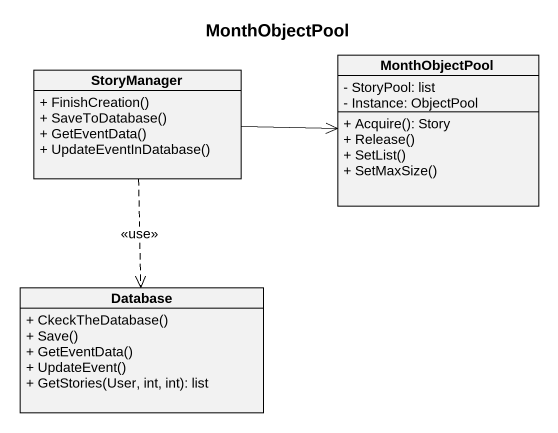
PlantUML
@startuml
title MonthObjectPool
hide circle
hide empty members
skinparam classAttributeIconSize 0
class StoryManager {
  + FinishCreation()
  + SaveToDatabase()
  + GetEventData()
  + UpdateEventInDatabase()
}
class MonthObjectPool {
  - StoryPool: list
  - Instance: ObjectPool
  + Acquire(): Story
  + Release()
  + SetList()
  + SetMaxSize()
}
class "Database" as Database_ {
  + CkeckTheDatabase()
  + Save()
  + GetEventData()
  + UpdateEvent()
  + GetStories(User, int, int): list
}
StoryManager -right-> MonthObjectPool
StoryManager ..> Database_ : <<use>>
@enduml
